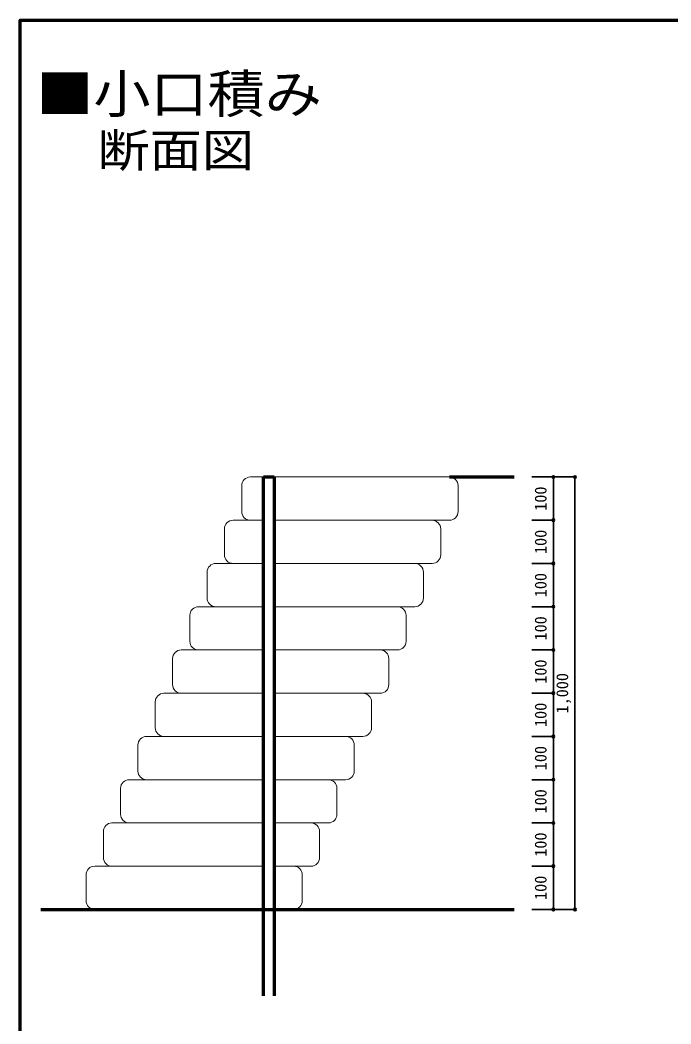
# Model space of a CAD drawing. Units: millimetres at full size, sheet at 1:15. Extents: x -3029 to 3061, y -2106 to 2124.
# Drawn here: x -3029 to -1524, y -198 to 2124 of the extents above; entities that cross this region are included whole.
import ezdxf
from ezdxf.enums import TextEntityAlignment as Align

# ---------------------------------------------------------------- set-up
doc = ezdxf.new("R2010")
doc.units = ezdxf.units.MM
doc.header["$LTSCALE"] = 15
doc.header["$PDMODE"] = 32
doc.header["$PDSIZE"] = 6
doc.linetypes.add('CHAIN1', pattern=[8, 5, -1, 1, -1])
for name, color, linetype, lineweight in [('0-1_用紙枠', 7, 'Continuous', 35), ('1-0_文字・GL', 7, 'Continuous', 70), ('1-1_グリーンバッグ', 3, 'Continuous', 18), ('1-2_杭', 4, 'CHAIN1', 35), ('1-A_寸法', 4, 'Continuous', 35)]:
    doc.layers.add(name, color=color, linetype=linetype, lineweight=lineweight)
doc.styles.add('ＭＳ ゴシック', font='')
doc.styles.get('ＭＳ ゴシック').set_extended_font_data('MS Gothic')

msp = doc.modelspace()

# ---------------------------------------------------------------- linework, layer by layer
at = {"layer": '0-1_用紙枠', "lineweight": 70}
msp.add_lwpolyline([(-3028.55, -2106.19), (-3028.55, 2123.81), (3061.45, 2123.81), (3061.45, -2106.19)], dxfattribs=at)
at = {"layer": '1-0_文字・GL'}
msp.add_line((-2980.64, 67.23), (-1886.05, 67.23), dxfattribs=at)
msp.add_lwpolyline([(-2036.05, 1067.23), (-1896.32, 1067.23), (-1886.05, 1067.23)], dxfattribs=at)
at = {"layer": '1-1_グリーンバッグ'}
for p, q in [((-2516.05, 987.23), (-2516.05, 1047.23)), ((-2036.05, 1067.23), (-2496.05, 1067.23)), ((-2016.05, 1047.23), (-2016.05, 987.23)), ((-2466.05, 967.23), (-2536.05, 967.23)), ((-2466.05, 967.23), (-2496.05, 967.23)), ((-2076.05, 967.23), (-2441.05, 967.23)), ((-2036.05, 967.23), (-2441.05, 967.23)), ((-2556.05, 887.23), (-2556.05, 947.23)), ((-2056.05, 947.23), (-2056.05, 887.23)), ((-2466.05, 867.23), (-2576.05, 867.23)), ((-2466.05, 867.23), (-2536.05, 867.23)), ((-2116.05, 867.23), (-2441.05, 867.23)), ((-2076.05, 867.23), (-2441.05, 867.23)), ((-2596.05, 787.23), (-2596.05, 847.23)), ((-2096.05, 847.23), (-2096.05, 787.23)), ((-2466.05, 767.23), (-2616.05, 767.23)), ((-2466.05, 767.23), (-2576.05, 767.23)), ((-2156.05, 767.23), (-2441.05, 767.23)), ((-2116.05, 767.23), (-2441.05, 767.23)), ((-2636.05, 687.23), (-2636.05, 747.23)), ((-2136.05, 747.23), (-2136.05, 687.23)), ((-2466.05, 667.23), (-2656.05, 667.23)), ((-2466.05, 667.23), (-2616.05, 667.23)), ((-2196.05, 667.23), (-2441.05, 667.23)), ((-2156.05, 667.23), (-2441.05, 667.23)), ((-2676.05, 587.23), (-2676.05, 647.23)), ((-2176.05, 647.23), (-2176.05, 587.23)), ((-2466.05, 567.23), (-2696.05, 567.23)), ((-2466.05, 567.23), (-2656.05, 567.23)), ((-2236.05, 567.23), (-2441.05, 567.23)), ((-2196.05, 567.23), (-2441.05, 567.23)), ((-2716.05, 487.23), (-2716.05, 547.23)), ((-2216.05, 547.23), (-2216.05, 487.23)), ((-2466.05, 467.23), (-2736.05, 467.23)), ((-2466.05, 467.23), (-2696.05, 467.23)), ((-2276.05, 467.23), (-2441.05, 467.23)), ((-2236.05, 467.23), (-2441.05, 467.23)), ((-2756.05, 387.23), (-2756.05, 447.23)), ((-2256.05, 447.23), (-2256.05, 387.23)), ((-2466.05, 367.23), (-2776.05, 367.23)), ((-2466.05, 367.23), (-2736.05, 367.23)), ((-2316.05, 367.23), (-2441.05, 367.23)), ((-2276.05, 367.23), (-2441.05, 367.23)), ((-2796.05, 287.23), (-2796.05, 347.23)), ((-2296.05, 347.23), (-2296.05, 287.23)), ((-2466.05, 267.23), (-2816.05, 267.23)), ((-2466.05, 267.23), (-2776.05, 267.23)), ((-2356.05, 267.23), (-2441.05, 267.23)), ((-2316.05, 267.23), (-2441.05, 267.23)), ((-2836.05, 187.23), (-2836.05, 247.23)), ((-2336.05, 247.23), (-2336.05, 187.23)), ((-2466.05, 167.23), (-2856.05, 167.23)), ((-2466.05, 167.23), (-2816.05, 167.23)), ((-2396.05, 167.23), (-2441.05, 167.23)), ((-2356.05, 167.23), (-2441.05, 167.23)), ((-2876.05, 87.23), (-2876.05, 147.23)), ((-2376.05, 147.23), (-2376.05, 87.23)), ((-2466.05, 67.23), (-2856.05, 67.23)), ((-2396.05, 67.23), (-2441.05, 67.23))]:
    msp.add_line(p, q, dxfattribs=at)
for centre, start, end in [((-2496.05, 1047.23), 90, 180), ((-2036.05, 1047.23), 0, 90), ((-2496.05, 987.23), 180, 270), ((-2036.05, 987.23), 270, 0), ((-2536.05, 947.23), 90, 180), ((-2076.05, 947.23), 0, 90), ((-2536.05, 887.23), 180, 270), ((-2076.05, 887.23), 270, 0), ((-2576.05, 847.23), 90, 180), ((-2116.05, 847.23), 0, 90), ((-2616.05, 747.23), 90, 180), ((-2576.05, 787.23), 180, 270), ((-2156.05, 747.23), 0, 90), ((-2116.05, 787.23), 270, 0), ((-2616.05, 687.23), 180, 270), ((-2156.05, 687.23), 270, 0), ((-2656.05, 647.23), 90, 180), ((-2196.05, 647.23), 0, 90), ((-2656.05, 587.23), 180, 270), ((-2196.05, 587.23), 270, 0), ((-2696.05, 547.23), 90, 180), ((-2236.05, 547.23), 0, 90), ((-2736.05, 447.23), 90, 180), ((-2696.05, 487.23), 180, 270), ((-2276.05, 447.23), 0, 90), ((-2236.05, 487.23), 270, 0), ((-2736.05, 387.23), 180, 270), ((-2276.05, 387.23), 270, 0), ((-2776.05, 347.23), 90, 180), ((-2316.05, 347.23), 0, 90), ((-2776.05, 287.23), 180, 270), ((-2316.05, 287.23), 270, 0), ((-2816.05, 247.23), 90, 180), ((-2356.05, 247.23), 0, 90), ((-2816.05, 187.23), 180, 270), ((-2356.05, 187.23), 270, 0), ((-2856.05, 147.23), 90, 180), ((-2396.05, 147.23), 0, 90), ((-2856.05, 87.23), 180, 270), ((-2396.05, 87.23), 270, 0)]:
    msp.add_arc(centre, 20, start, end, dxfattribs=at)
at = {"layer": '1-2_杭', "color": 7, "linetype": 'Continuous', "lineweight": 70}
for p, q in [((-2466.05, 1067.23), (-2441.05, 1067.23)), ((-2466.05, -132.77), (-2466.05, 1067.23)), ((-2441.05, 1067.23), (-2441.05, -132.77))]:
    msp.add_line(p, q, dxfattribs=at)
at = {"layer": '1-2_杭'}
for p, q in [((-2466.05, 885.55), (-2466.05, 621.32)), ((-2466.05, 795.55), (-2466.05, 531.32)), ((-2466.05, 729.32), (-2466.05, 629.32))]:
    msp.add_line(p, q, dxfattribs=at)
at = {"layer": '1-A_寸法'}
for p, q in [((-1745.64, 1067.23), (-1845.64, 1067.23)), ((-1795.64, 1067.23), (-1845.64, 1067.23)), ((-1795.64, 1067.23), (-1795.64, 967.23)), ((-1745.64, 67.23), (-1745.64, 1067.23)), ((-1795.64, 967.23), (-1845.64, 967.23)), ((-1795.64, 967.23), (-1795.64, 867.23)), ((-1795.64, 867.23), (-1845.64, 867.23)), ((-1795.64, 867.23), (-1795.64, 767.23)), ((-1795.64, 767.23), (-1845.64, 767.23)), ((-1795.64, 767.23), (-1795.64, 667.23)), ((-1795.64, 667.23), (-1845.64, 667.23)), ((-1795.64, 667.23), (-1795.64, 567.23)), ((-1795.64, 567.23), (-1845.64, 567.23)), ((-1795.64, 567.23), (-1795.64, 467.23)), ((-1795.64, 467.23), (-1845.64, 467.23)), ((-1795.64, 467.23), (-1795.64, 367.23)), ((-1795.64, 367.23), (-1845.64, 367.23)), ((-1795.64, 367.23), (-1795.64, 267.23)), ((-1795.64, 267.23), (-1845.64, 267.23)), ((-1795.64, 267.23), (-1795.64, 167.23)), ((-1795.64, 167.23), (-1845.64, 167.23)), ((-1795.64, 167.23), (-1795.64, 67.23)), ((-1745.64, 67.23), (-1845.64, 67.23)), ((-1795.64, 67.23), (-1845.64, 67.23))]:
    msp.add_line(p, q, dxfattribs=at)
at = {"layer": '1-A_寸法', "color": 7}
msp.add_point((-1795.64, 1067.23), dxfattribs=at)
at = {"layer": '1-A_寸法'}
for p in [(-1795.64, 1067.23), (-1745.64, 1067.23), (-1795.64, 967.23), (-1795.64, 867.23), (-1795.64, 767.23), (-1795.64, 667.23), (-1795.64, 567.23), (-1795.64, 467.23), (-1795.64, 367.23), (-1795.64, 267.23), (-1795.64, 167.23), (-1795.64, 67.23), (-1745.64, 67.23)]:
    msp.add_point(p, dxfattribs=at)

# ---------------------------------------------------------------- texts
at = {"layer": '1-0_文字・GL', "style": 'ＭＳ ゴシック'}
for s, height, width, p in [('■小口積み', 87.98, 1.1, (-2991.09, 1882.87)), ('断面図', 76.98, 1.15, (-2849.79, 1761.13))]:
    msp.add_text(s, height=height, dxfattribs=dict(at, width=width)).set_placement(p, align=Align.BOTTOM_LEFT)
at = {"layer": '1-A_寸法', "color": 7, "style": 'ＭＳ ゴシック'}
for s, p in [('100', (-1803.14, 989.11)), ('100', (-1803.14, 889.11)), ('100', (-1803.14, 789.11)), ('100', (-1803.14, 689.11)), ('100', (-1803.14, 589.11)), ('1,000', (-1753.14, 520.36)), ('100', (-1803.14, 489.11)), ('100', (-1803.14, 389.11)), ('100', (-1803.14, 289.11)), ('100', (-1803.14, 189.11)), ('100', (-1803.14, 89.11))]:
    msp.add_text(s, height=27.49, rotation=90, dxfattribs=at).set_placement(p, align=Align.BOTTOM_LEFT)

doc.saveas('drawing.dxf')
